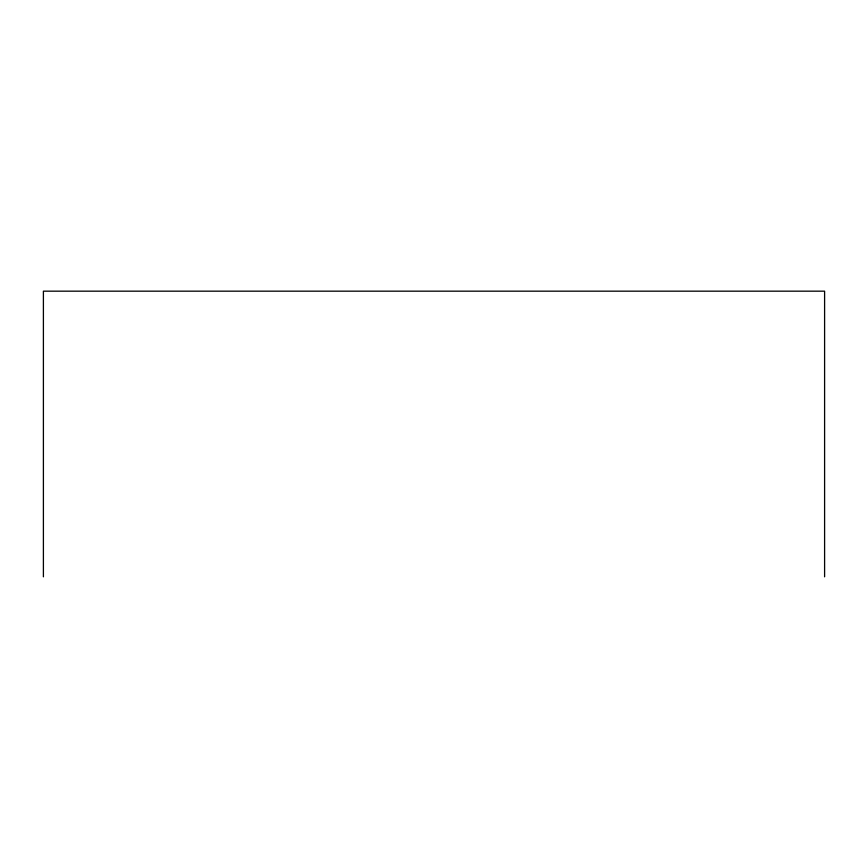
<?xml version="1.0" encoding="UTF-8"?>
<svg xmlns="http://www.w3.org/2000/svg" width="868" height="868" viewBox="0 0 868 868"><rect width="100%" height="100%" fill="white"/><g stroke="black" fill="none" stroke-linecap="round" stroke-linejoin="round"><path stroke-width="1.3" d="M824.6 576.829L824.6 291.171L43.4 291.171L43.4 576.829"/></g></svg>
